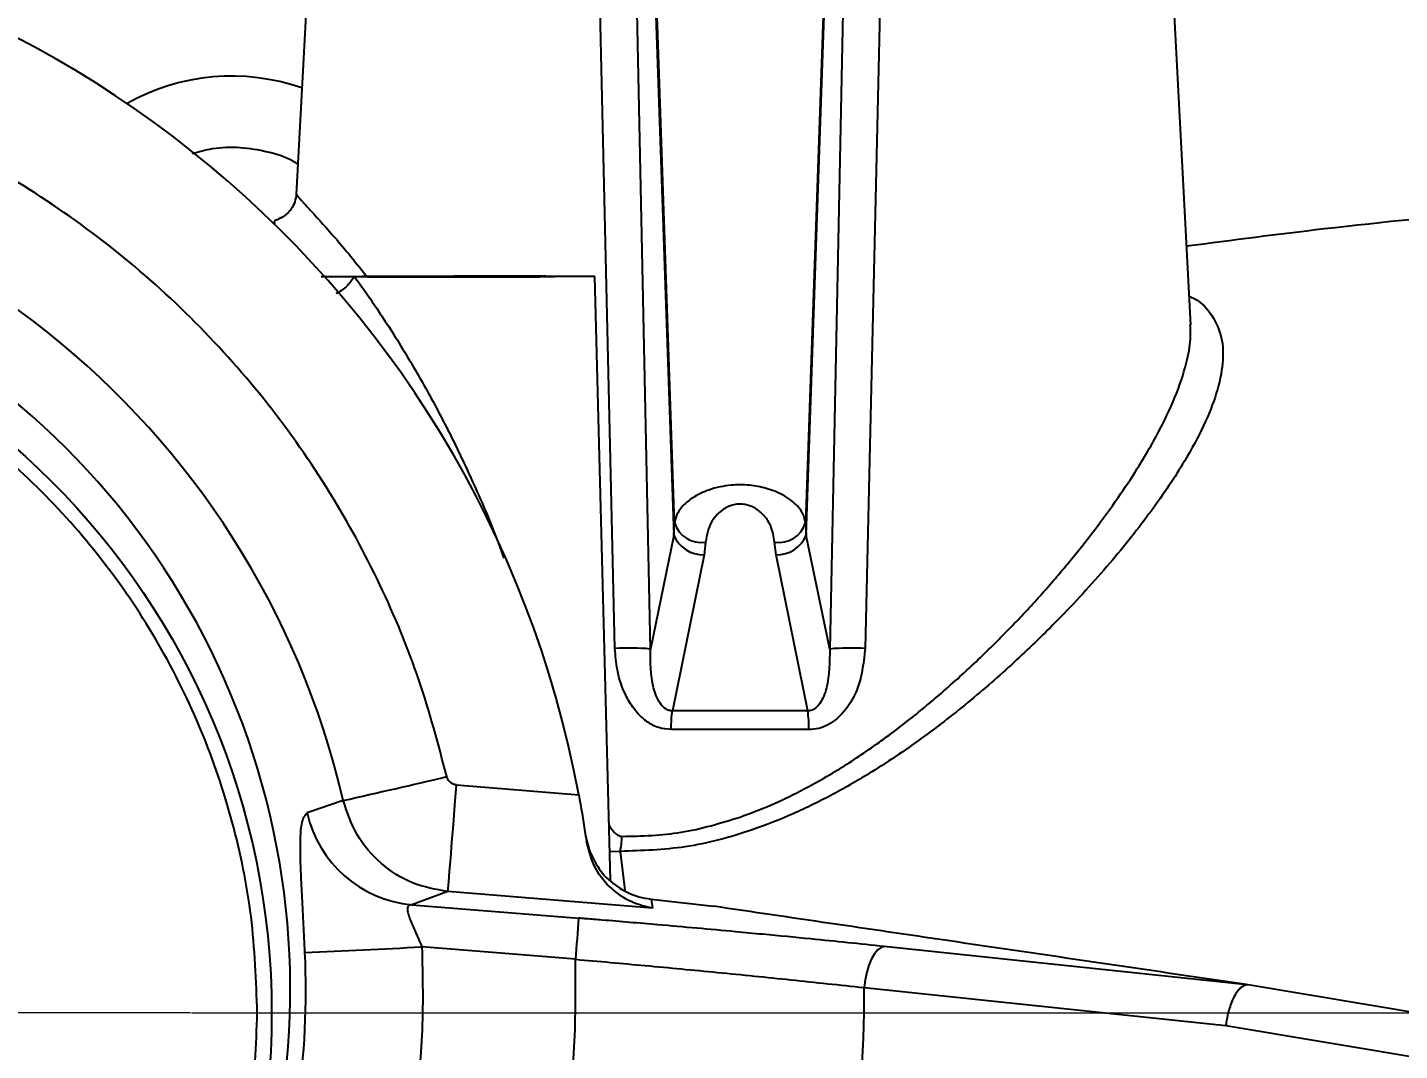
# Model space of a CAD drawing. Header units: millimetres. Extents: x 2371 to 4515, y 843 to 2359.
# Drawn here: x 3261.1 to 3357, y 1244.9 to 1316.4 of the extents above; entities that cross this region are included whole.
import ezdxf

# ---------------------------------------------------------------- set-up
doc = ezdxf.new("R2010")
doc.units = ezdxf.units.MM
doc.linetypes.add('CENTER2', pattern=[28.575, 19.05, -3.175, 3.175, -3.175])
doc.layers.add('AM_5', color=3, linetype='Continuous', lineweight=25)
doc.layers.add('中心线', color=1, linetype='CENTER2', lineweight=13)
doc.styles.add('SLDTEXTSTYLE1', font='txt.shx', dxfattribs={"width": 0.7, "bigfont": 'gbcbig.shx'})
doc.dimstyles.new('SLDDIMSTYLE12$0', dxfattribs={"dimtxt": 12, "dimasz": 10, "dimexe": 0, "dimexo": 0.0625, "dimgap": 0.875, "dimtad": 1, "dimdec": 1, "dimlfac": 1.8, "dimrnd": 1e-09, "dimzin": 12, "dimdsep": 46, "dimtxsty": 'SLDTEXTSTYLE1', "dimcen": 0.09, "dimdle": 8.16, "dimclrd": 3, "dimclre": 3, "dimadec": 0, "dimazin": 3, "dimtfac": 1, "dimtdec": 1, "dimtofl": 0, "dimtmove": 0, "dimatfit": 3, "dimfxl": 0, "dimfrac": 2, "dimtolj": 1, "dimlwd": 5, "dimlwe": 5, "dimarcsym": 0})
doc.dimstyles.new('SLDDIMSTYLE12$3', dxfattribs={"dimtxt": 12, "dimasz": 10, "dimexe": 0, "dimexo": 0.0625, "dimgap": 0.875, "dimtad": 1, "dimdec": 1, "dimlfac": 1.8, "dimrnd": 1e-09, "dimzin": 12, "dimdsep": 46, "dimtxsty": 'SLDTEXTSTYLE1', "dimcen": 0.09, "dimdle": 8.16, "dimclrd": 3, "dimclre": 3, "dimadec": 0, "dimazin": 3, "dimtfac": 1, "dimtdec": 1, "dimtofl": 0, "dimtmove": 0, "dimatfit": 3, "dimfxl": 0, "dimfrac": 2, "dimtolj": 1, "dimlwd": 5, "dimlwe": 5, "dimarcsym": 0})

# ---------------------------------------------------------------- blocks, each defined once
blk = doc.blocks.new('*D61')
at = {"layer": 'AM_5', "color": 3, "lineweight": 5, "transparency": 16777216}
blk.add_line((3518.182, 1364.985), (3532.532, 1364.985), dxfattribs=at)
at = {"layer": 'AM_5', "color": 3, "linetype": 'Continuous', "lineweight": 5, "transparency": 16777216}
for p, q in [((3532.532, 1354.985), (3532.532, 1257.536)), ((3272.587, 1247.536), (3532.532, 1247.536))]:
    blk.add_line(p, q, dxfattribs=at)
at = {"layer": 'AM_5', "color": 3, "transparency": 16777216}
for points in [[(3530.866, 1354.985), (3534.199, 1354.985), (3532.532, 1364.985)], [(3530.866, 1257.536), (3534.199, 1257.536), (3532.532, 1247.536)]]:
    blk.add_solid(points, dxfattribs=at)
at = {"layer": 'Defpoints', "color": 0, "transparency": 16777216}
for p in [(3518.119, 1364.985), (3272.525, 1247.536), (3532.532, 1247.536)]:
    blk.add_point(p, dxfattribs=at)
at = {"layer": 'AM_5', "color": 0, "transparency": 16777216, "insert": (3525.657, 1315.491), "char_height": 12, "attachment_point": 5, "rotation": 90, "style": 'SLDTEXTSTYLE1'}
blk.add_mtext('\\A1;115', dxfattribs=at)
blk = doc.blocks.new('*D47')
at = {"layer": 'AM_5', "color": 3, "linetype": 'Continuous', "lineweight": 5, "transparency": 16777216}
blk.add_line((3389.652, 1400.292), (3355.969, 1374.292), dxfattribs=at)
at = {"layer": 'AM_5', "color": 3, "lineweight": 5, "transparency": 16777216}
for p, q in [((3288.593, 1322.354), (3288.773, 1322.354)), ((3288.683, 1322.264), (3288.683, 1322.444))]:
    blk.add_line(p, q, dxfattribs=at)
at = {"layer": 'AM_5', "color": 3, "transparency": 16777216}
blk.add_solid([(3354.951, 1375.611), (3356.988, 1372.973), (3348.053, 1368.182)], dxfattribs=at)
at = {"layer": 'Defpoints', "color": 0, "transparency": 16777216}
for p in [(3348.053, 1368.182), (3229.312, 1276.527)]:
    blk.add_point(p, dxfattribs=at)
at = {"layer": 'AM_5', "color": 0, "transparency": 16777216, "insert": (3372.568, 1395.789), "char_height": 12, "attachment_point": 5, "rotation": 37.66418, "style": 'SLDTEXTSTYLE1'}
blk.add_mtext('\\A1;%%C345', dxfattribs=at)

msp = doc.modelspace()

# ---------------------------------------------------------------- linework, layer by layer
at = {"color": 7, "linetype": 'Continuous', "lineweight": 25}
for p, q in [((3280.915, 1323.851), (3279.912, 1304.706)), ((3302.177, 1272.99), (3300.992, 1323.912)), ((3304.652, 1272.952), (3303.592, 1323.909)), ((3304.804, 1323.898), (3306.293, 1280.879)), ((3306.344, 1281.767), (3304.882, 1323.897)), ((3316.948, 1323.897), (3315.487, 1281.767)), ((3315.537, 1280.879), (3317.026, 1323.898)), ((3318.238, 1323.909), (3317.178, 1272.952)), ((3320.838, 1323.912), (3319.653, 1272.99)), ((3342.397, 1295.571), (3341.177, 1318.851)), ((3301.869, 1256.802), (3300.765, 1298.966)), ((3306.293, 1280.879), (3306.344, 1281.767)), ((3315.487, 1281.767), (3315.537, 1280.879)), ((3306.293, 1280.879), (3304.652, 1272.952)), ((3317.178, 1272.952), (3315.537, 1280.879)), ((3308.504, 1280.42), (3308.399, 1279.533)), ((3313.431, 1279.533), (3313.326, 1280.42)), ((3308.399, 1279.533), (3306.184, 1268.633)), ((3315.646, 1268.633), (3313.431, 1279.533)), ((3291.11, 1263.455), (3299.648, 1262.767)), ((3283.196, 1262.369), (3280.662, 1261.5)), ((3300.125, 1259.888), (3300.391, 1258.85)), ((3301.816, 1258.837), (3302.55, 1258.819)), ((3302.55, 1258.819), (3302.876, 1256.11)), ((3290.508, 1256.008), (3287.977, 1255.092)), ((3304.786, 1254.858), (3290.508, 1256.008)), ((3287.977, 1255.092), (3299.64, 1254.152)), ((3304.695, 1255.482), (3309.055, 1254.988)), ((3304.695, 1255.482), (3304.786, 1254.858)), ((3299.409, 1251.282), (3288.685, 1252.146)), ((3346.332, 1249.497), (3320.992, 1252.176)), ((3319.587, 1249.302), (3344.855, 1246.658)), ((3371.573, 1245.268), (3346.134, 1249.54)), ((3278.189, 1247.394), (3278.189, 1247.403)), ((3344.855, 1246.658), (3378.507, 1241.045))]:
    msp.add_line(p, q, dxfattribs=at)
at = {"color": 7, "linetype": 'Continuous', "lineweight": 25, "flags": 128}
for points in [[(3315.646, 1268.633), (3314.469, 1268.633), (3313.287, 1268.634), (3312.102, 1268.634), (3310.915, 1268.634), (3309.728, 1268.634), (3308.543, 1268.634), (3307.361, 1268.633), (3306.184, 1268.633)], [(3315.731, 1267.325), (3314.533, 1267.325), (3313.33, 1267.325), (3312.123, 1267.325), (3310.915, 1267.325), (3309.707, 1267.325), (3308.501, 1267.325), (3307.297, 1267.325), (3306.099, 1267.325)], [(3290.508, 1256.008), (3290.526, 1256.223), (3290.564, 1256.695), (3290.622, 1257.408), (3290.697, 1258.336), (3290.786, 1259.447), (3290.888, 1260.7), (3290.997, 1262.053), (3291.11, 1263.455)], [(3320.992, 1252.176), (3320.761, 1252.11), (3320.529, 1251.94), (3320.307, 1251.671), (3320.101, 1251.313), (3319.92, 1250.88), (3319.771, 1250.388), (3319.658, 1249.856), (3319.587, 1249.302)]]:
    msp.add_lwpolyline(points, dxfattribs=at)
at = {"color": 7, "linetype": 'Continuous', "lineweight": 25}
msp.add_circle((3225.69, 1247.536), 52.5, dxfattribs=at)
for centre, radius, start, end in [((3225.916, 1249.036), 75, 10.54851, 92.46086), ((3275.412, 1297.964), 15, 70.97396, 119.21781), ((3225.915, 1249.048), 58.809, 13.09228, 89.91829), ((3225.915, 1249.127), 53.574, 308.26934, 171.50515), ((3308.189, 1282.321), 1.927, 196.70211, 279.40565), ((3313.641, 1282.321), 1.927, 260.59454, 343.29737), ((3308.344, 1281.766), 2.234, 203.39428, 271.42772), ((3313.487, 1281.766), 2.234, 268.57245, 336.60531), ((3303.167, 1256.846), 16.174, 84.73329, 93.50893), ((3318.663, 1256.846), 16.174, 86.49111, 95.26667), ((3305.706, 1267.329), 10.025, 359.97591, 7.47448), ((3015.781, 2438.249), 1205.904, 282.812128, 283.164856), ((3288.732, 1263.332), 8.275, 192.79006, 264.76479), ((8230.827, 855.237), 4947.297, 175.375054, 175.408407), ((3224.102, 2546.518), 1295.983, 272.494846, 272.856436), ((3225.916, 1249.111), 54.664, 340.22854, 2.782), ((3225.916, 1249.105), 93.672, 342.88971, 0.12059)]:
    msp.add_arc(centre, radius, start, end, dxfattribs=at)
for points, knots in [([(3225.482, 1078.805), (3228.043, 1078.83), (3231.623, 1078.865), (3236.892, 1079.144), (3241.357, 1079.479), (3246.673, 1080.044), (3252.242, 1080.818), (3258.055, 1081.828), (3264.026, 1083.084), (3270.102, 1084.595), (3276.24, 1086.365), (3282.406, 1088.399), (3288.569, 1090.699), (3294.706, 1093.264), (3300.794, 1096.094), (3306.814, 1099.188), (3312.746, 1102.543), (3318.575, 1106.155), (3324.285, 1110.021), (3329.861, 1114.135), (3335.288, 1118.492), (3340.554, 1123.086), (3345.645, 1127.911), (3350.55, 1132.958), (3355.257, 1138.221), (3359.755, 1143.691), (3364.033, 1149.36), (3368.081, 1155.217), (3371.891, 1161.253), (3375.453, 1167.459), (3378.758, 1173.824), (3381.799, 1180.336), (3384.568, 1186.986), (3387.058, 1193.76), (3389.264, 1200.648), (3391.178, 1207.637), (3392.797, 1214.714), (3394.115, 1221.868), (3395.128, 1229.085), (3395.832, 1236.352), (3396.225, 1243.656), (3396.304, 1250.984), (3396.067, 1258.322), (3395.513, 1265.657), (3394.641, 1272.974), (3393.45, 1280.261), (3391.942, 1287.504), (3390.117, 1294.689), (3387.977, 1301.802), (3385.523, 1308.829), (3382.758, 1315.758), (3379.685, 1322.574), (3376.308, 1329.265), (3372.631, 1335.816), (3368.657, 1342.216), (3364.392, 1348.452), (3359.841, 1354.51), (3355.009, 1360.378), (3349.902, 1366.045), (3344.525, 1371.497), (3339.078, 1376.545), (3333.605, 1381.197), (3328.147, 1385.466), (3322.522, 1389.509), (3316.74, 1393.317), (3310.813, 1396.885), (3304.75, 1400.207), (3298.565, 1403.278), (3292.268, 1406.091), (3285.874, 1408.643), (3279.399, 1410.929), (3272.862, 1412.945), (3266.287, 1414.688), (3259.714, 1416.153), (3253.22, 1417.334), (3246.93, 1418.231), (3241.407, 1418.815), (3236.524, 1419.182), (3231.7, 1419.422), (3225.725, 1419.539), (3220.209, 1419.429), (3214.939, 1419.157), (3210.475, 1418.82), (3205.159, 1418.255), (3199.59, 1417.481), (3193.776, 1416.471), (3187.805, 1415.215), (3181.729, 1413.705), (3175.591, 1411.934), (3169.426, 1409.9), (3163.262, 1407.6), (3157.126, 1405.035), (3151.038, 1402.205), (3145.018, 1399.111), (3139.085, 1395.756), (3133.256, 1392.144), (3127.546, 1388.278), (3121.971, 1384.164), (3116.544, 1379.807), (3111.278, 1375.213), (3106.187, 1370.388), (3101.282, 1365.341), (3096.575, 1360.078), (3092.077, 1354.608), (3087.799, 1348.94), (3083.75, 1343.082), (3079.94, 1337.046), (3076.379, 1330.84), (3073.074, 1324.475), (3070.031, 1317.963), (3067.269, 1311.312), (3064.932, 1305.03), (3063.654, 1300.924), (3063.09, 1299.116)], [0, 0, 0, 0, 0.010207, 0.014274, 0.021037, 0.028056, 0.035587, 0.043451, 0.051578, 0.059911, 0.06841, 0.077044, 0.085791, 0.094634, 0.103558, 0.112554, 0.121612, 0.130726, 0.13989, 0.149098, 0.158347, 0.167633, 0.176954, 0.186306, 0.195688, 0.205098, 0.214535, 0.223996, 0.233481, 0.242989, 0.252518, 0.262068, 0.271639, 0.281229, 0.290838, 0.300466, 0.310113, 0.319778, 0.329461, 0.339162, 0.348881, 0.358618, 0.368373, 0.378146, 0.387938, 0.397748, 0.407578, 0.417427, 0.427296, 0.437185, 0.447097, 0.457031, 0.466988, 0.47697, 0.486979, 0.497016, 0.507082, 0.517181, 0.527315, 0.537488, 0.547704, 0.556915, 0.566123, 0.575327, 0.584526, 0.593719, 0.602905, 0.612082, 0.621247, 0.630396, 0.639524, 0.64862, 0.657668, 0.666638, 0.675463, 0.683979, 0.691963, 0.697606, 0.703501, 0.71122, 0.721427, 0.725494, 0.732257, 0.739276, 0.746807, 0.754671, 0.762798, 0.771131, 0.77963, 0.788264, 0.797011, 0.805853, 0.814778, 0.823774, 0.832832, 0.841946, 0.85111, 0.860318, 0.869567, 0.878853, 0.888174, 0.897526, 0.906908, 0.916318, 0.925755, 0.935216, 0.944701, 0.954208, 0.963738, 0.973288, 0.982858, 0.992449, 1, 1, 1, 1]), ([(3226.298, 1399.494), (3228.699, 1399.457), (3232.058, 1399.404), (3237, 1399.1), (3241.19, 1398.744), (3246.177, 1398.153), (3251.398, 1397.353), (3256.844, 1396.315), (3262.432, 1395.031), (3268.111, 1393.493), (3273.839, 1391.695), (3279.583, 1389.635), (3285.313, 1387.311), (3291.005, 1384.723), (3296.637, 1381.873), (3302.189, 1378.763), (3307.642, 1375.396), (3312.98, 1371.777), (3318.185, 1367.91), (3323.244, 1363.801), (3328.142, 1359.457), (3332.866, 1354.885), (3337.401, 1350.091), (3341.737, 1345.086), (3345.862, 1339.876), (3349.764, 1334.473), (3353.434, 1328.886), (3356.86, 1323.125), (3360.034, 1317.201), (3362.948, 1311.126), (3365.593, 1304.911), (3367.961, 1298.569), (3370.045, 1292.112), (3371.84, 1285.552), (3373.34, 1278.904), (3374.539, 1272.18), (3375.435, 1265.394), (3376.011, 1258.561), (3376.285, 1252.494), (3376.233, 1248.71), (3376.213, 1247.217)], [0, 0, 0, 0, 0.030295, 0.042386, 0.06249, 0.08336, 0.105754, 0.129143, 0.153315, 0.178102, 0.203384, 0.229071, 0.255096, 0.281407, 0.307965, 0.334738, 0.361698, 0.388826, 0.416105, 0.443519, 0.471057, 0.498709, 0.526466, 0.554321, 0.582267, 0.6103, 0.638414, 0.666606, 0.694872, 0.72321, 0.751616, 0.780088, 0.808626, 0.837227, 0.86589, 0.894615, 0.9234, 0.952246, 0.981152, 1, 1, 1, 1]), ([(3290.43, 1264.038), (3289.829, 1266.305), (3288.613, 1270.89), (3285.841, 1277.54), (3282.326, 1284.018), (3278.011, 1290.174), (3272.95, 1295.88), (3267.236, 1300.991), (3260.97, 1305.408), (3254.271, 1309.054), (3247.301, 1311.873), (3240.199, 1313.839), (3233.095, 1315.043), (3228.354, 1315.195), (3226.01, 1315.27)], [0, 0, 0, 0, 0.079193, 0.1601594, 0.2427828, 0.3278545, 0.4136411, 0.5, 0.5863536, 0.6721403, 0.7572171, 0.8398354, 0.9208043, 1, 1, 1, 1]), ([(3280.022, 1306.818), (3279.921, 1306.88), (3279.276, 1307.276), (3277.912, 1307.703), (3275.999, 1308.019), (3274.193, 1307.974), (3273.098, 1307.673), (3272.631, 1307.545)], [0, 0, 0, 0, 0.046566, 0.297792, 0.553799, 0.809807, 1, 1, 1, 1]), ([(3279.914, 1304.751), (3279.889, 1304.557), (3279.842, 1304.187), (3279.597, 1303.719), (3279.318, 1303.393), (3279.078, 1303.203), (3278.936, 1303.115), (3278.872, 1303.08), (3278.845, 1303.066), (3278.814, 1303.05), (3278.762, 1303.024), (3278.702, 1302.997), (3278.601, 1302.953), (3278.428, 1302.87), (3278.328, 1302.809), (3278.384, 1302.686), (3278.397, 1302.657)], [0, 0, 0, 0, 0.101386, 0.193388, 0.268842, 0.32211, 0.350749, 0.355835, 0.359447, 0.367619, 0.377614, 0.404377, 0.441249, 0.547079, 0.891427, 1, 1, 1, 1]), ([(3279.938, 1304.706), (3279.939, 1304.692), (3279.943, 1304.661), (3280.238, 1304.323), (3280.765, 1303.744), (3281.775, 1302.624), (3283.118, 1301.144), (3284.401, 1299.523), (3284.829, 1298.982)], [0, 0, 0, 0, 0.107122, 0.254951, 0.403491, 0.552687, 0.85071, 1, 1, 1, 1]), ([(3364.177, 1303.576), (3360.023, 1303.173), (3352.653, 1302.458), (3345.311, 1301.5), (3342.108, 1301.083)], [0, 0, 0, 0, 0.5637917, 1, 1, 1, 1]), ([(3281.641, 1298.973), (3281.697, 1298.973), (3281.931, 1298.975), (3282.685, 1298.978), (3283.546, 1298.98), (3283.975, 1298.981)], [0, 0, 0, 0, 0.136953, 0.568984, 1, 1, 1, 1]), ([(3283.975, 1298.981), (3283.898, 1298.861), (3283.734, 1298.609), (3283.384, 1298.243), (3283.026, 1297.946), (3282.786, 1297.822), (3282.7, 1297.778)], [0, 0, 0, 0, 0.25185, 0.531287, 0.832705, 1, 1, 1, 1]), ([(3283.915, 1298.966), (3284.021, 1298.964), (3284.231, 1298.96), (3285.85, 1298.955), (3288.163, 1298.952), (3289.998, 1298.951), (3290.915, 1298.951)], [0, 0, 0, 0, 0.249997, 0.499998, 0.749999, 1, 1, 1, 1]), ([(3283.975, 1298.981), (3284.243, 1298.605), (3284.797, 1297.827), (3285.682, 1296.525), (3286.623, 1295.081), (3287.831, 1293.131), (3289.307, 1290.587), (3290.364, 1288.516), (3290.915, 1287.435)], [0, 0, 0, 0, 0.11372, 0.234976, 0.364226, 0.501846, 0.739903, 1, 1, 1, 1]), ([(3300.765, 1298.966), (3300.729, 1298.967), (3300.655, 1298.97), (3300.07, 1298.974), (3299.159, 1298.978), (3297.925, 1298.981), (3296.423, 1298.984), (3294.709, 1298.986), (3292.849, 1298.987), (3291.56, 1298.987), (3290.915, 1298.987)], [0, 0, 0, 0, 0.1249659, 0.2499708, 0.3749756, 0.4999805, 0.6249854, 0.7499903, 0.8749951, 1, 1, 1, 1]), ([(3290.915, 1298.951), (3291.83, 1298.951), (3293.658, 1298.952), (3296.016, 1298.955), (3297.468, 1298.96), (3298.093, 1298.964), (3297.915, 1298.966), (3297.915, 1298.966)], [0, 0, 0, 0, 0.249999, 0.499998, 0.749997, 0.999997, 1, 1, 1, 1]), ([(3342.291, 1297.587), (3342.407, 1297.536), (3343.148, 1297.207), (3343.944, 1296.268), (3344.637, 1294.767), (3344.705, 1292.932), (3344.266, 1290.866), (3343.356, 1288.572), (3341.887, 1285.841), (3339.73, 1282.615), (3336.813, 1278.943), (3333.663, 1275.487), (3330.455, 1272.346), (3327.301, 1269.556), (3323.872, 1266.857), (3320.558, 1264.595), (3317.458, 1262.794), (3314.668, 1261.417), (3311.242, 1260.072), (3307.155, 1258.968), (3304.062, 1258.868), (3302.55, 1258.819)], [0, 0, 0, 0, 0.010042, 0.064236, 0.11953, 0.174168, 0.228913, 0.282609, 0.338066, 0.410154, 0.483512, 0.55672, 0.61143, 0.666619, 0.72189, 0.77702, 0.814622, 0.851761, 0.888283, 0.945402, 1, 1, 1, 1]), ([(3310.915, 1261.215), (3311.632, 1261.482), (3313.076, 1262.021), (3315.172, 1263.034), (3316.991, 1264.045), (3318.572, 1265.024), (3319.95, 1265.945), (3321.366, 1266.96), (3323.125, 1268.307), (3325.285, 1270.108), (3327.676, 1272.295), (3329.958, 1274.578), (3332.078, 1276.868), (3333.986, 1279.099), (3335.763, 1281.345), (3337.311, 1283.47), (3338.879, 1285.843), (3340.306, 1288.316), (3341.493, 1290.878), (3342.164, 1293.029), (3342.435, 1294.597), (3342.378, 1295.34), (3342.357, 1295.603)], [0, 0, 0, 0, 0.037187, 0.074872, 0.113617, 0.139589, 0.167223, 0.196534, 0.227532, 0.280248, 0.342157, 0.399335, 0.456228, 0.517553, 0.570386, 0.630084, 0.684603, 0.761377, 0.836598, 0.9113, 0.9687, 1, 1, 1, 1]), ([(3290.915, 1287.435), (3291.471, 1286.266), (3292.61, 1283.867), (3293.76, 1281.142), (3294.303, 1279.581), (3294.401, 1279.299)], [0, 0, 0, 0, 0.437744, 0.898377, 1, 1, 1, 1]), ([(3315.487, 1281.767), (3315.449, 1281.96), (3315.372, 1282.355), (3314.889, 1283.037), (3314.033, 1283.698), (3312.821, 1284.189), (3311.564, 1284.427), (3310.442, 1284.428), (3309.481, 1284.285), (3308.687, 1284.061), (3307.876, 1283.707), (3307.102, 1283.182), (3306.564, 1282.549), (3306.375, 1282.054), (3306.349, 1281.812), (3306.344, 1281.767)], [0, 0, 0, 0, 0.0779787, 0.1600594, 0.280852, 0.3750705, 0.4562454, 0.5413121, 0.5934965, 0.6532546, 0.7174275, 0.8001176, 0.9013898, 0.981848, 1, 1, 1, 1]), ([(3313.326, 1280.42), (3313.266, 1280.815), (3313.161, 1281.497), (3312.59, 1282.325), (3311.958, 1282.829), (3311.378, 1283.043), (3310.923, 1283.086), (3310.541, 1283.052), (3310.134, 1282.933), (3309.704, 1282.698), (3309.286, 1282.341), (3308.708, 1281.594), (3308.59, 1280.914), (3308.504, 1280.42)], [0, 0, 0, 0, 0.174868, 0.30144, 0.391995, 0.46325, 0.499207, 0.535144, 0.583037, 0.634939, 0.701658, 0.783051, 1, 1, 1, 1]), ([(3306.099, 1267.325), (3305.807, 1267.353), (3305.189, 1267.413), (3304.319, 1267.896), (3303.558, 1268.645), (3302.81, 1269.836), (3302.302, 1271.321), (3302.215, 1272.489), (3302.177, 1272.99)], [0, 0, 0, 0, 0.115598, 0.245032, 0.388443, 0.539656, 0.802334, 1, 1, 1, 1]), ([(3306.184, 1268.633), (3306.104, 1268.638), (3305.938, 1268.649), (3305.627, 1268.803), (3305.174, 1269.304), (3304.662, 1270.711), (3304.656, 1272.038), (3304.652, 1272.952)], [0, 0, 0, 0, 0.045655, 0.093449, 0.200152, 0.449571, 1, 1, 1, 1]), ([(3317.178, 1272.952), (3317.174, 1272.038), (3317.169, 1270.709), (3316.655, 1269.302), (3316.202, 1268.803), (3315.892, 1268.649), (3315.727, 1268.638), (3315.646, 1268.633)], [0, 0, 0, 0, 0.550977, 0.800251, 0.906743, 0.954419, 1, 1, 1, 1]), ([(3319.653, 1272.99), (3319.552, 1272.078), (3319.377, 1270.507), (3318.368, 1268.669), (3317.315, 1267.743), (3316.421, 1267.375), (3315.959, 1267.341), (3315.731, 1267.325)], [0, 0, 0, 0, 0.359009, 0.618536, 0.816371, 0.909523, 1, 1, 1, 1]), ([(3291.11, 1263.455), (3291.031, 1263.469), (3290.873, 1263.496), (3290.668, 1263.627), (3290.506, 1263.809), (3290.455, 1263.961), (3290.43, 1264.038)], [0, 0, 0, 0, 0.25015, 0.499371, 0.749258, 1, 1, 1, 1]), ([(3299.648, 1262.767), (3299.802, 1261.894), (3299.999, 1260.777), (3300.146, 1259.752), (3300.178, 1259.528)], [0, 0, 0, 0, 0.780861, 1, 1, 1, 1]), ([(3290.508, 1256.008), (3289.662, 1256.16), (3287.968, 1256.465), (3285.765, 1257.896), (3284.024, 1259.883), (3283.473, 1261.539), (3283.196, 1262.369)], [0, 0, 0, 0, 0.248705, 0.4981896, 0.7483774, 1, 1, 1, 1]), ([(3280.515, 1251.764), (3280.483, 1252.414), (3280.417, 1253.73), (3280.321, 1255.593), (3280.237, 1257.289), (3280.191, 1258.725), (3280.201, 1259.881), (3280.294, 1261.058), (3280.515, 1261.324), (3280.662, 1261.5)], [0, 0, 0, 0, 0.123523, 0.250151, 0.37478, 0.500212, 0.623523, 0.749713, 1, 1, 1, 1]), ([(3301.769, 1260.644), (3301.876, 1260.471), (3302.039, 1260.206), (3302.321, 1259.975), (3302.512, 1259.881), (3302.616, 1259.869), (3302.665, 1259.863)], [0, 0, 0, 0, 0.486512, 0.744407, 0.879183, 1, 1, 1, 1]), ([(3302.665, 1259.863), (3304.05, 1259.898), (3306.829, 1259.967), (3309.55, 1260.798), (3310.915, 1261.215)], [0, 0, 0, 0, 0.498326, 1, 1, 1, 1]), ([(3302.55, 1258.819), (3302.578, 1258.981), (3302.634, 1259.303), (3302.655, 1259.676), (3302.665, 1259.863)], [0, 0, 0, 0, 0.5, 1, 1, 1, 1]), ([(3304.786, 1254.858), (3304.285, 1254.976), (3303.285, 1255.213), (3301.923, 1256.146), (3300.723, 1257.5), (3300.36, 1258.852), (3300.178, 1259.528)], [0, 0, 0, 0, 0.250554, 0.500259, 0.750054, 1, 1, 1, 1]), ([(3300.391, 1258.85), (3300.634, 1258.351), (3301.118, 1257.354), (3302.359, 1256.262), (3303.592, 1255.663), (3304.411, 1255.528), (3304.695, 1255.482)], [0, 0, 0, 0, 0.270985, 0.540835, 0.840956, 1, 1, 1, 1]), ([(3287.977, 1255.092), (3287.898, 1255.079), (3287.746, 1255.052), (3287.656, 1254.867), (3287.682, 1254.58), (3287.845, 1254.071), (3288.215, 1253.261), (3288.527, 1252.521), (3288.685, 1252.146)], [0, 0, 0, 0, 0.125165, 0.244002, 0.362149, 0.483423, 0.737795, 1, 1, 1, 1]), ([(3346.134, 1249.54), (3339.232, 1250.554), (3326.908, 1252.365), (3314.51, 1254.186), (3309.055, 1254.988)], [0, 0, 0, 0, 0.56, 1, 1, 1, 1]), ([(3320.992, 1252.176), (3319.296, 1252.352), (3316.525, 1252.64), (3313.005, 1252.98), (3309.45, 1253.313), (3305.694, 1253.649), (3302.197, 1253.944), (3300.416, 1254.089), (3299.876, 1254.133), (3299.703, 1254.147), (3299.64, 1254.152)], [0, 0, 0, 0, 0.250165, 0.408557, 0.498724, 0.748485, 0.926363, 0.976321, 0.991455, 1, 1, 1, 1]), ([(3299.409, 1251.282), (3301.04, 1251.138), (3304.371, 1250.844), (3309.412, 1250.365), (3314.558, 1249.849), (3317.89, 1249.487), (3319.587, 1249.302)], [0, 0, 0, 0, 0.235421, 0.48057, 0.735435, 1, 1, 1, 1]), ([(3346.332, 1249.497), (3346.182, 1249.453), (3345.952, 1249.385), (3345.644, 1249.028), (3345.351, 1248.553), (3345.08, 1247.854), (3344.928, 1247.174), (3344.873, 1246.807), (3344.859, 1246.696), (3344.855, 1246.658)], [0, 0, 0, 0, 0.238995, 0.367832, 0.499678, 0.748972, 0.924681, 0.973941, 1, 1, 1, 1]), ([(3346.134, 1249.54), (3346.171, 1249.535), (3346.249, 1249.523), (3346.324, 1249.51), (3346.349, 1249.501), (3346.346, 1249.498), (3346.335, 1249.497), (3346.332, 1249.497)], [0, 0, 0, 0, 0.332571, 0.687965, 0.831381, 0.949784, 1, 1, 1, 1])]:
    msp.add_open_spline(points, degree=3, knots=knots, dxfattribs=at)
for points in [[(3277.189, 1247.539), (3277.104, 1249.786), (3276.934, 1254.28), (3275.566, 1260.906), (3273.408, 1267.303), (3270.417, 1273.362), (3266.664, 1278.979), (3262.21, 1284.059), (3257.13, 1288.513), (3251.513, 1292.266), (3245.454, 1295.254), (3239.057, 1297.426), (3232.431, 1298.744), (3225.689, 1299.186), (3218.948, 1298.744), (3212.322, 1297.426), (3205.925, 1295.254), (3199.866, 1292.266), (3194.249, 1288.513), (3189.169, 1284.059), (3184.715, 1278.979), (3180.962, 1273.362), (3177.971, 1267.303), (3175.813, 1260.906), (3174.445, 1254.28), (3174.274, 1249.786), (3174.189, 1247.539)], [(3283.975, 1298.981), (3284.456, 1298.982), (3285.418, 1298.984), (3287.141, 1298.986), (3288.989, 1298.987), (3290.273, 1298.987), (3290.915, 1298.987)], [(3306.099, 1267.325), (3306.104, 1267.57), (3306.115, 1268.06), (3306.161, 1268.442), (3306.184, 1268.633)], [(3288.685, 1252.146), (3288.735, 1250.083), (3288.834, 1245.956), (3288.324, 1241.86), (3288.07, 1239.812)], [(3298.634, 1238.234), (3298.909, 1240.4), (3299.458, 1244.732), (3299.425, 1249.098), (3299.409, 1251.282)], [(3174.189, 1247.539), (3174.274, 1245.291), (3174.445, 1240.797), (3175.813, 1234.171), (3177.971, 1227.774), (3180.962, 1221.715), (3184.715, 1216.098), (3189.169, 1211.019), (3194.249, 1206.564), (3199.866, 1202.811), (3205.925, 1199.823), (3212.322, 1197.651), (3218.948, 1196.333), (3225.689, 1195.891), (3232.431, 1196.333), (3239.057, 1197.651), (3245.454, 1199.823), (3251.513, 1202.811), (3257.13, 1206.564), (3262.21, 1211.019), (3266.664, 1216.098), (3270.417, 1221.715), (3273.408, 1227.774), (3275.566, 1234.171), (3276.934, 1240.797), (3277.104, 1245.291), (3277.189, 1247.539)]]:
    msp.add_open_spline(points, degree=3, dxfattribs=at)
at = {"layer": '中心线', "linetype": 'ByBlock'}
msp.add_line((3272.525, 1247.536), (3181.688, 1247.536), dxfattribs=at)

# ---------------------------------------------------------------- dimensions: what is measured, and where the dimension line sits
at = {"layer": 'AM_5'}
dim = msp.add_diameter_dim_2p(p1=(3229.312, 1276.527), p2=(3348.053, 1368.182), text='%%C345', dimstyle='SLDDIMSTYLE12$3', override={"dimlfac": 1, "dimpost": ''}, dxfattribs=at)
dim.commit()
dim.dimension.update_dxf_attribs({"geometry": '*D47', "text_midpoint": (3372.568, 1395.789)})
dim = msp.add_linear_dim(base=(3532.532, 1247.536), p1=(3518.119, 1364.985), p2=(3272.525, 1247.536), angle=90, text='115', dimstyle='SLDDIMSTYLE12$0', override={"dimlfac": 1}, dxfattribs=at)
dim.commit()
dim.dimension.update_dxf_attribs({"geometry": '*D61', "text_midpoint": (3532.532, 1315.491), "dimtype": 160})

doc.saveas('drawing.dxf')
